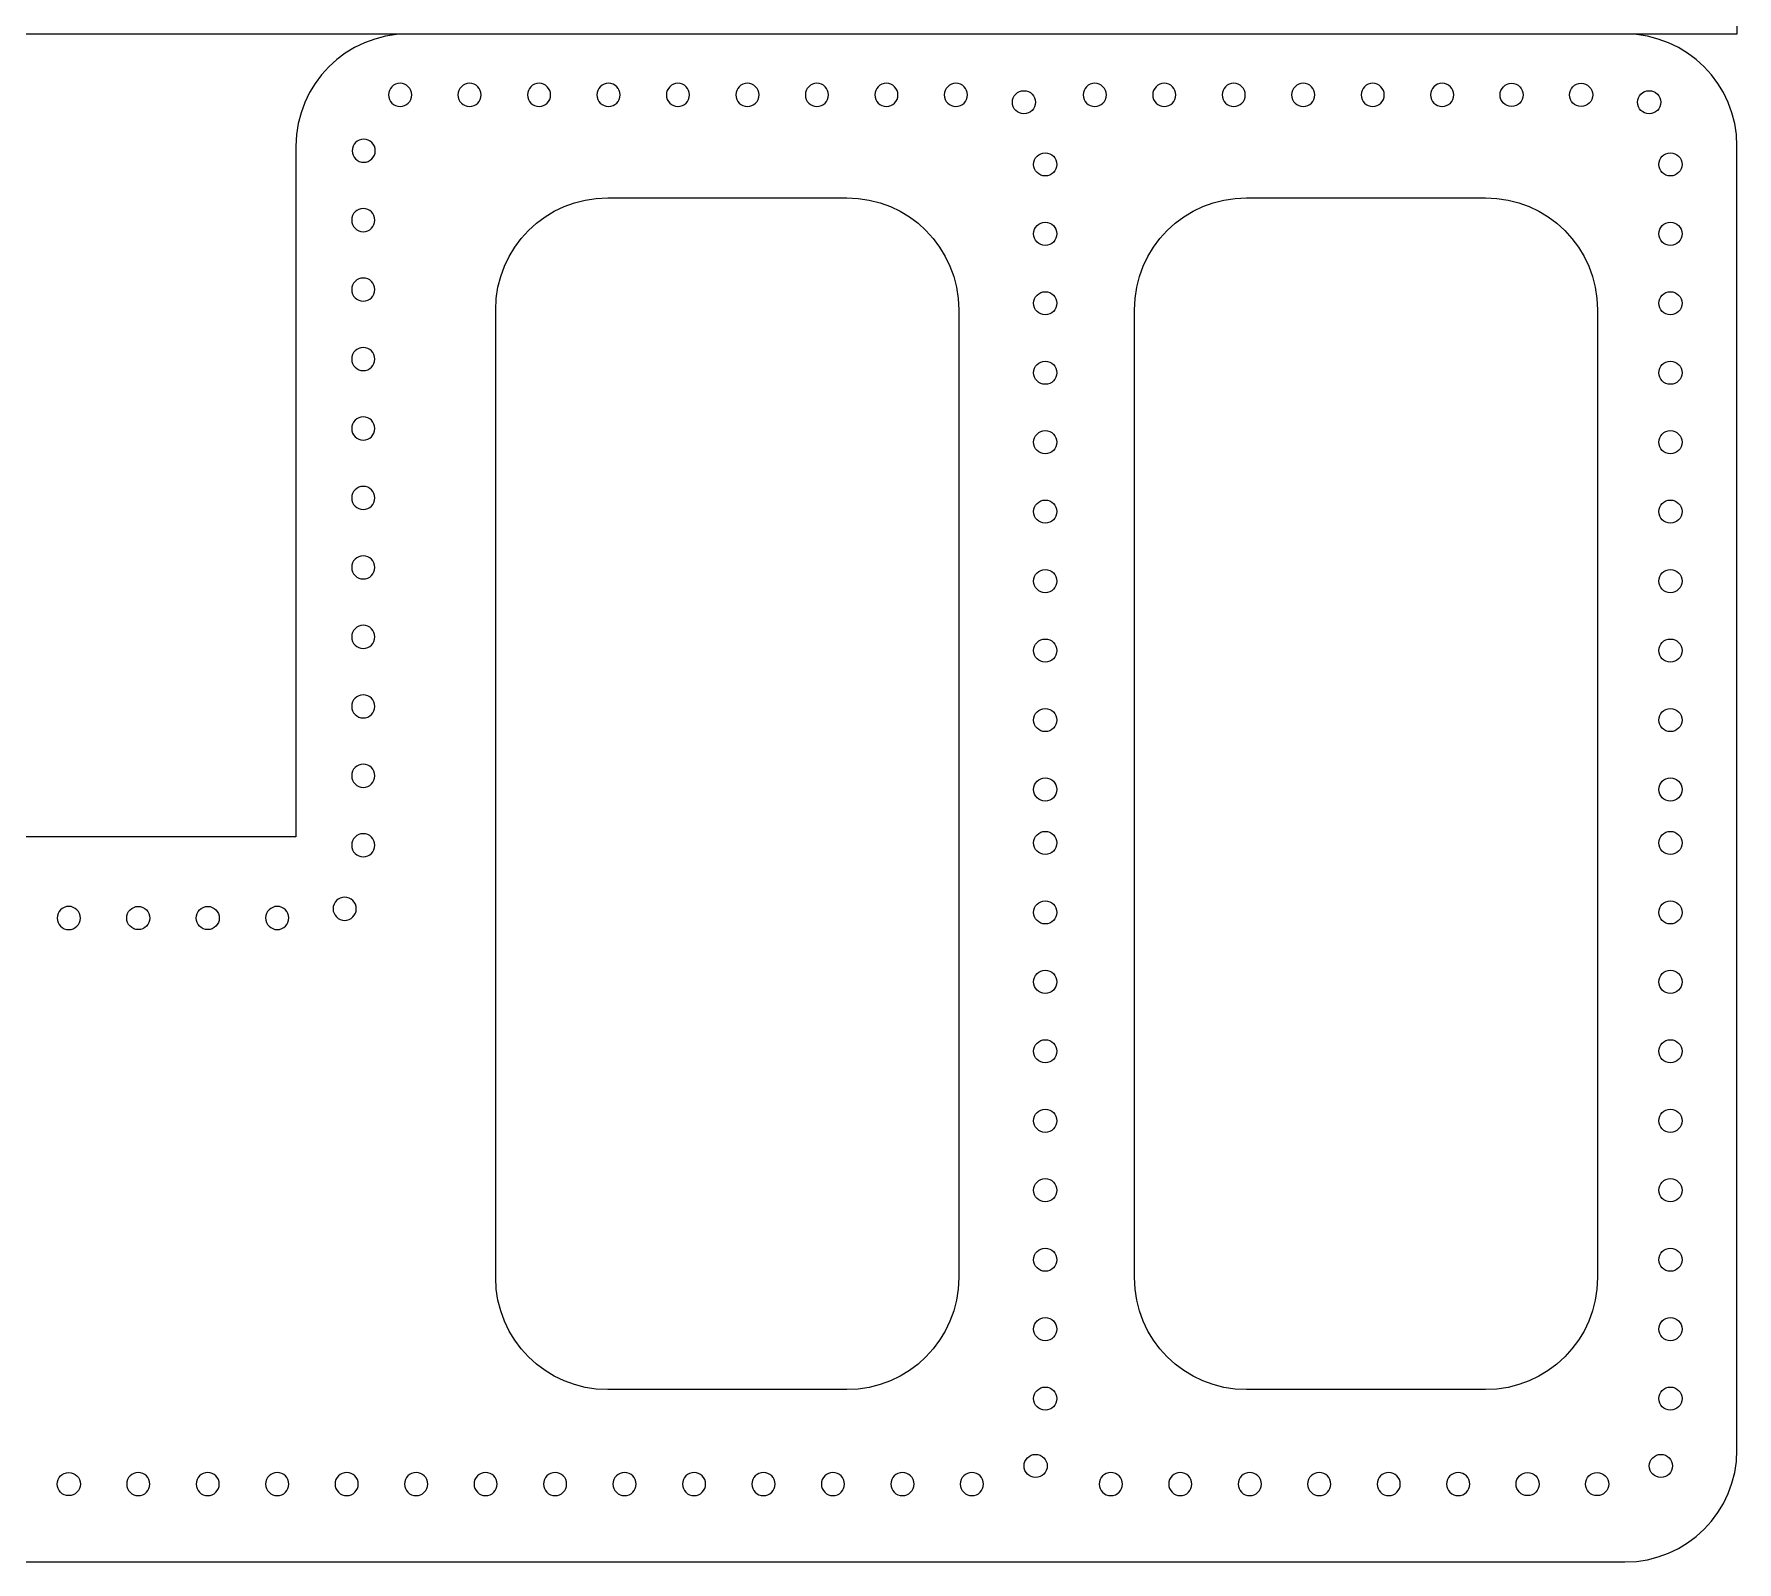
# Model space of a CAD drawing. Extents: x 112 to 502, y 72 to 270.
# Drawn here: x 428.5 to 502, y 138 to 204 of the extents above; entities that cross this region are included whole.
import ezdxf

# ---------------------------------------------------------------- set-up
doc = ezdxf.new("R2010")
doc.units = 0
doc.layers.add('braccio', color=7, linetype='CONTINUOUS')
doc.layers.add('polso', color=7, linetype='CONTINUOUS')

msp = doc.modelspace()

# ---------------------------------------------------------------- linework, layer by layer
at = {"layer": 'braccio', "color": 5}
for p, q in [((502.035713, 270.033124), (502.035713, 204.033126)), ((502.035713, 204.033126), (112.035703, 204.033126))]:
    msp.add_line(p, q, dxfattribs=at)
at = {"layer": 'polso', "color": 5}
for p, q in [((497.194911, 204.033128), (444.641005, 204.033128)), ((439.800224, 199.192357), (439.800224, 169.352857)), ((502.035692, 163.228317), (502.035692, 199.192357)), ((439.800224, 169.352857), (397.281047, 169.352857)), ((502.035692, 142.87359), (502.035692, 163.228317)), ((397.281047, 138.032819), (442.786664, 138.032819)), ((442.786664, 138.032819), (497.194911, 138.032819))]:
    msp.add_line(p, q, dxfattribs=at)
at = {"layer": 'polso', "color": 1}
for p, q in [((444.797286, 201.404799), (444.797286, 201.404799)), ((447.79759, 201.404447), (447.79759, 201.404447)), ((450.798106, 201.404447), (450.798106, 201.404447)), ((453.798623, 201.404799), (453.798623, 201.404799)), ((456.798997, 201.404799), (456.798997, 201.404799)), ((459.799302, 201.404447), (459.799302, 201.404447)), ((462.799818, 201.404447), (462.799818, 201.404447)), ((465.800334, 201.404447), (465.800334, 201.404447)), ((468.800674, 201.404447), (468.800674, 201.404447)), ((470.74007, 201.087652), (470.74007, 201.087652)), ((474.80153, 201.404799), (474.80153, 201.404799)), ((477.801905, 201.404799), (477.801905, 201.404799)), ((480.802209, 201.404447), (480.802209, 201.404447)), ((483.802725, 201.404447), (483.802725, 201.404447)), ((486.803241, 201.404447), (486.803241, 201.404447)), ((489.803581, 201.404447), (489.803581, 201.404447)), ((491.803937, 201.404799), (491.803937, 201.404799)), ((494.804312, 201.404799), (494.804312, 201.404799)), ((497.743833, 201.087652), (497.743833, 201.087652)), ((442.224301, 198.994798), (442.224301, 198.994798)), ((471.65955, 198.404283), (471.65955, 198.404283)), ((498.663313, 198.404283), (498.663313, 198.404283)), ((442.205357, 195.995129), (442.205357, 195.995129)), ((471.65955, 195.403767), (471.65955, 195.403767)), ((498.663313, 195.403767), (498.663313, 195.403767)), ((442.205357, 192.994824), (442.205357, 192.994824)), ((471.65955, 192.403427), (471.65955, 192.403427)), ((498.663313, 192.403427), (498.663313, 192.403427)), ((443.205835, 189.994484), (443.205835, 189.994484)), ((471.65955, 189.402947), (471.65955, 189.402947)), ((498.663313, 189.402947), (498.663313, 189.402947)), ((443.205835, 186.993968), (443.205835, 186.993968)), ((471.65955, 186.402607), (471.65955, 186.402607)), ((498.663313, 186.402607), (498.663313, 186.402607)), ((443.205835, 183.993664), (443.205835, 183.993664)), ((471.65955, 183.402091), (471.65955, 183.402091)), ((498.663313, 183.402091), (498.663313, 183.402091)), ((443.205835, 180.993148), (443.205835, 180.993148)), ((471.65955, 180.401751), (471.65955, 180.401751)), ((498.663313, 180.401751), (498.663313, 180.401751)), ((443.205835, 177.992808), (443.205835, 177.992808)), ((471.65955, 177.40127), (471.65955, 177.40127)), ((498.663313, 177.40127), (498.663313, 177.40127)), ((443.205835, 174.992292), (443.205835, 174.992292)), ((471.65955, 174.400934), (471.65955, 174.400934)), ((498.663313, 174.400934), (498.663313, 174.400934)), ((443.205835, 171.991811), (443.205835, 171.991811)), ((471.65955, 171.400418), (471.65955, 171.400418)), ((498.663313, 171.400418), (498.663313, 171.400418)), ((443.205835, 168.991475), (443.205835, 168.991475)), ((471.65955, 169.092193), (471.65955, 169.092193)), ((498.663313, 169.092193), (498.663313, 169.092193)), ((442.402771, 166.247111), (442.402771, 166.247111)), ((429.487365, 165.849001), (429.487365, 165.849001)), ((433.487865, 165.849001), (433.487865, 165.849001)), ((436.48824, 165.849001), (436.48824, 165.849001)), ((439.48858, 165.849354), (439.48858, 165.849354)), ((471.65955, 166.091536), (471.65955, 166.091536)), ((498.663313, 166.091536), (498.663313, 166.091536)), ((471.65955, 163.091196), (471.65955, 163.091196)), ((498.663313, 163.091196), (498.663313, 163.091196)), ((471.65955, 160.090856), (471.65955, 160.090856)), ((498.663313, 160.090856), (498.663313, 160.090856)), ((471.65955, 157.090517), (471.65955, 157.090517)), ((498.663313, 157.090517), (498.663313, 157.090517)), ((471.65955, 154.089859), (471.65955, 154.089859)), ((498.663313, 154.089859), (498.663313, 154.089859)), ((471.65955, 151.08952), (471.65955, 151.08952)), ((498.663313, 151.08952), (498.663313, 151.08952)), ((471.65955, 148.08918), (471.65955, 148.08918)), ((498.663313, 148.08918), (498.663313, 148.08918)), ((471.65955, 145.08884), (471.65955, 145.08884)), ((498.663313, 145.08884), (498.663313, 145.08884)), ((471.246835, 142.179447), (471.246835, 142.179447)), ((498.250598, 142.179447), (498.250598, 142.179447)), ((429.487365, 141.396386), (429.487365, 141.396386)), ((433.487865, 141.396386), (433.487865, 141.396386)), ((436.48824, 141.396386), (436.48824, 141.396386)), ((439.488545, 141.396033), (439.488545, 141.396033)), ((442.489061, 141.396386), (442.489061, 141.396386)), ((445.489436, 141.396386), (445.489436, 141.396386)), ((448.48974, 141.396033), (448.48974, 141.396033)), ((451.490256, 141.396033), (451.490256, 141.396033)), ((454.490772, 141.396386), (454.490772, 141.396386)), ((457.491147, 141.396386), (457.491147, 141.396386)), ((460.491452, 141.396033), (460.491452, 141.396033)), ((463.491968, 141.396033), (463.491968, 141.396033)), ((466.492484, 141.396033), (466.492484, 141.396033)), ((469.492824, 141.396033), (469.492824, 141.396033)), ((475.49368, 141.396386), (475.49368, 141.396386)), ((478.494055, 141.396386), (478.494055, 141.396386)), ((481.494359, 141.396033), (481.494359, 141.396033)), ((484.494875, 141.396033), (484.494875, 141.396033)), ((487.495391, 141.396033), (487.495391, 141.396033)), ((490.495731, 141.396033), (490.495731, 141.396033)), ((492.496087, 141.396033), (492.496087, 141.396033)), ((495.496391, 141.396033), (495.496391, 141.396033))]:
    msp.add_line(p, q, dxfattribs=at)
at = {"layer": 'polso', "color": 3}
for p, q in [((453.265999, 196.960935), (463.584608, 196.960935)), ((453.265999, 196.960935), (453.265999, 196.960935)), ((480.85502, 196.960935), (491.173629, 196.960935)), ((480.85502, 196.960935), (480.85502, 196.960935)), ((448.425288, 150.317741), (448.425288, 192.120242)), ((468.425283, 192.120242), (468.425283, 150.317741)), ((476.014309, 150.317741), (476.014309, 192.120242)), ((496.014304, 192.120242), (496.014304, 150.317741)), ((463.584608, 145.477047), (453.265999, 145.477047)), ((491.173629, 145.477047), (480.85502, 145.477047))]:
    msp.add_line(p, q, dxfattribs=at)
at = {"layer": 'polso', "color": 5}
for points in [[(444.641005, 204.033128), (441.959224, 204.033128), (439.800224, 201.874103), (439.800224, 199.192357)], [(502.035692, 199.192357), (502.035692, 201.874103), (499.876657, 204.033128), (497.194911, 204.033128)], [(497.194911, 138.032819), (499.876657, 138.032819), (502.035692, 140.191847), (502.035692, 142.87359)]]:
    msp.add_open_spline(points, degree=3, dxfattribs=at)
at = {"layer": 'polso', "color": 1}
for points in [[(444.2974, 201.904686), (444.021175, 201.904686), (443.797161, 201.681024), (443.797161, 201.404799)], [(444.797286, 201.404799), (444.797286, 201.681024), (444.573625, 201.904686), (444.2974, 201.904686)], [(447.297704, 201.904686), (447.021479, 201.904686), (446.797465, 201.680672), (446.797465, 201.404447)], [(447.79759, 201.404447), (447.79759, 201.680672), (447.573929, 201.904686), (447.297704, 201.904686)], [(450.29822, 201.904686), (450.021642, 201.904686), (449.797981, 201.680672), (449.797981, 201.404447)], [(450.798106, 201.404447), (450.798106, 201.680672), (450.574093, 201.904686), (450.29822, 201.904686)], [(453.298736, 201.904686), (453.022159, 201.904686), (452.798498, 201.681024), (452.798498, 201.404799)], [(453.798623, 201.404799), (453.798623, 201.681024), (453.574609, 201.904686), (453.298736, 201.904686)], [(456.299111, 201.904686), (456.022886, 201.904686), (455.798873, 201.681024), (455.798873, 201.404799)], [(456.798997, 201.404799), (456.798997, 201.681024), (456.575336, 201.904686), (456.299111, 201.904686)], [(459.299416, 201.904686), (459.023191, 201.904686), (458.799177, 201.680672), (458.799177, 201.404447)], [(459.799302, 201.404447), (459.799302, 201.680672), (459.575641, 201.904686), (459.299416, 201.904686)], [(462.299932, 201.904686), (462.023354, 201.904686), (461.799693, 201.680672), (461.799693, 201.404447)], [(462.799818, 201.404447), (462.799818, 201.680672), (462.575804, 201.904686), (462.299932, 201.904686)], [(465.300095, 201.904686), (465.02387, 201.904686), (464.800209, 201.680672), (464.800209, 201.404447)], [(465.800334, 201.404447), (465.800334, 201.680672), (465.57632, 201.904686), (465.300095, 201.904686)], [(468.300788, 201.904686), (468.024563, 201.904686), (467.800549, 201.680672), (467.800549, 201.404447)], [(468.800674, 201.404447), (468.800674, 201.680672), (468.57666, 201.904686), (468.300788, 201.904686)], [(470.74007, 201.087652), (470.74007, 201.363877), (470.963731, 201.587538), (471.239956, 201.587538)], [(471.239956, 201.587538), (471.516181, 201.587538), (471.740195, 201.363877), (471.740195, 201.087652)], [(474.301644, 201.904686), (474.025066, 201.904686), (473.801405, 201.681024), (473.801405, 201.404799)], [(474.80153, 201.404799), (474.80153, 201.681024), (474.577516, 201.904686), (474.301644, 201.904686)], [(477.302019, 201.904686), (477.025794, 201.904686), (476.80178, 201.681024), (476.80178, 201.404799)], [(477.801905, 201.404799), (477.801905, 201.681024), (477.578244, 201.904686), (477.302019, 201.904686)], [(480.302323, 201.904686), (480.026098, 201.904686), (479.802084, 201.680672), (479.802084, 201.404447)], [(480.802209, 201.404447), (480.802209, 201.680672), (480.578548, 201.904686), (480.302323, 201.904686)], [(483.302839, 201.904686), (483.026261, 201.904686), (482.8026, 201.680672), (482.8026, 201.404447)], [(483.802725, 201.404447), (483.802725, 201.680672), (483.578711, 201.904686), (483.302839, 201.904686)], [(486.303002, 201.904686), (486.026778, 201.904686), (485.803116, 201.680672), (485.803116, 201.404447)], [(486.803241, 201.404447), (486.803241, 201.680672), (486.579227, 201.904686), (486.303002, 201.904686)], [(489.303695, 201.904686), (489.02747, 201.904686), (488.803456, 201.680672), (488.803456, 201.404447)], [(489.803581, 201.404447), (489.803581, 201.680672), (489.579567, 201.904686), (489.303695, 201.904686)], [(491.803937, 201.404799), (491.803937, 201.681024), (492.027598, 201.904686), (492.303823, 201.904686)], [(492.303823, 201.904686), (492.580048, 201.904686), (492.804062, 201.681024), (492.804062, 201.404799)], [(494.804312, 201.404799), (494.804312, 201.681024), (495.028326, 201.904686), (495.304198, 201.904686)], [(495.304198, 201.904686), (495.580776, 201.904686), (495.804437, 201.681024), (495.804437, 201.404799)], [(497.743833, 201.087652), (497.743833, 201.363877), (497.967494, 201.587538), (498.243719, 201.587538)], [(498.243719, 201.587538), (498.519944, 201.587538), (498.743958, 201.363877), (498.743958, 201.087652)], [(443.797161, 201.404799), (443.797161, 201.128574), (444.021175, 200.904561), (444.2974, 200.904561)], [(444.2974, 200.904561), (444.573625, 200.904561), (444.797286, 201.128574), (444.797286, 201.404799)], [(446.797465, 201.404447), (446.797465, 201.128574), (447.021479, 200.904561), (447.297704, 200.904561)], [(447.297704, 200.904561), (447.573929, 200.904561), (447.79759, 201.128574), (447.79759, 201.404447)], [(449.797981, 201.404447), (449.797981, 201.128574), (450.021643, 200.904561), (450.29822, 200.904561)], [(450.29822, 200.904561), (450.574093, 200.904561), (450.798106, 201.128574), (450.798106, 201.404447)], [(452.798498, 201.404799), (452.798498, 201.128574), (453.022159, 200.904561), (453.298736, 200.904561)], [(453.298736, 200.904561), (453.574609, 200.904561), (453.798623, 201.128574), (453.798623, 201.404799)], [(455.798873, 201.404799), (455.798873, 201.128574), (456.022886, 200.904561), (456.299111, 200.904561)], [(456.299111, 200.904561), (456.575336, 200.904561), (456.798997, 201.128574), (456.798997, 201.404799)], [(458.799177, 201.404447), (458.799177, 201.128574), (459.023191, 200.904561), (459.299416, 200.904561)], [(459.299416, 200.904561), (459.575641, 200.904561), (459.799302, 201.128574), (459.799302, 201.404447)], [(461.799693, 201.404447), (461.799693, 201.128574), (462.023354, 200.904561), (462.299932, 200.904561)], [(462.299932, 200.904561), (462.575804, 200.904561), (462.799818, 201.128574), (462.799818, 201.404447)], [(464.800209, 201.404447), (464.800209, 201.128574), (465.02387, 200.904561), (465.300095, 200.904561)], [(465.300095, 200.904561), (465.57632, 200.904561), (465.800334, 201.128574), (465.800334, 201.404447)], [(467.800549, 201.404447), (467.800549, 201.128574), (468.024563, 200.904561), (468.300788, 200.904561)], [(468.300788, 200.904561), (468.57666, 200.904561), (468.800674, 201.128574), (468.800674, 201.404447)], [(471.239956, 200.587766), (470.963731, 200.587766), (470.74007, 200.811427), (470.74007, 201.087652)], [(471.740195, 201.087652), (471.740195, 200.811427), (471.516181, 200.587766), (471.239956, 200.587766)], [(473.801405, 201.404799), (473.801405, 201.128574), (474.025066, 200.904561), (474.301644, 200.904561)], [(474.301644, 200.904561), (474.577516, 200.904561), (474.80153, 201.128574), (474.80153, 201.404799)], [(476.80178, 201.404799), (476.80178, 201.128574), (477.025794, 200.904561), (477.302019, 200.904561)], [(477.302019, 200.904561), (477.578244, 200.904561), (477.801905, 201.128574), (477.801905, 201.404799)], [(479.802084, 201.404447), (479.802084, 201.128574), (480.026098, 200.904561), (480.302323, 200.904561)], [(480.302323, 200.904561), (480.578548, 200.904561), (480.802209, 201.128574), (480.802209, 201.404447)], [(482.8026, 201.404447), (482.8026, 201.128574), (483.026261, 200.904561), (483.302839, 200.904561)], [(483.302839, 200.904561), (483.578711, 200.904561), (483.802725, 201.128574), (483.802725, 201.404447)], [(485.803116, 201.404447), (485.803116, 201.128574), (486.026778, 200.904561), (486.303002, 200.904561)], [(486.303002, 200.904561), (486.579227, 200.904561), (486.803241, 201.128574), (486.803241, 201.404447)], [(488.803456, 201.404447), (488.803456, 201.128574), (489.02747, 200.904561), (489.303695, 200.904561)], [(489.303695, 200.904561), (489.579567, 200.904561), (489.803581, 201.128574), (489.803581, 201.404447)], [(492.303823, 200.904561), (492.027598, 200.904561), (491.803937, 201.128574), (491.803937, 201.404799)], [(492.804062, 201.404799), (492.804062, 201.128574), (492.580048, 200.904561), (492.303823, 200.904561)], [(495.304198, 200.904561), (495.028326, 200.904561), (494.804312, 201.128574), (494.804312, 201.404799)], [(495.804437, 201.404799), (495.804437, 201.128574), (495.580776, 200.904561), (495.304198, 200.904561)], [(498.243719, 200.587766), (497.967494, 200.587766), (497.743833, 200.811427), (497.743833, 201.087652)], [(498.743958, 201.087652), (498.743958, 200.811427), (498.519944, 200.587766), (498.243719, 200.587766)], [(442.72454, 199.495037), (442.44828, 199.495037), (442.224301, 199.271023), (442.224301, 198.994798)], [(443.224391, 198.994798), (443.224391, 199.271023), (443.000412, 199.495037), (442.72454, 199.495037)], [(442.224301, 198.994798), (442.224301, 198.718573), (442.44828, 198.494912), (442.72454, 198.494912)], [(442.72454, 198.494912), (443.000412, 198.494912), (443.224391, 198.718573), (443.224391, 198.994798)], [(471.65955, 198.404283), (471.65955, 198.680508), (471.883564, 198.904169), (472.159436, 198.904169)], [(472.159436, 198.904169), (472.435661, 198.904169), (472.659675, 198.680508), (472.659675, 198.404283)], [(498.663313, 198.404283), (498.663313, 198.680508), (498.887327, 198.904169), (499.163199, 198.904169)], [(499.163199, 198.904169), (499.439424, 198.904169), (499.663438, 198.680508), (499.663438, 198.404283)], [(472.159436, 197.904397), (471.883564, 197.904397), (471.65955, 198.128058), (471.65955, 198.404283)], [(472.659675, 198.404283), (472.659675, 198.128058), (472.435661, 197.904397), (472.159436, 197.904397)], [(499.163199, 197.904397), (498.887327, 197.904397), (498.663313, 198.128058), (498.663313, 198.404283)], [(499.663438, 198.404283), (499.663438, 198.128058), (499.439424, 197.904397), (499.163199, 197.904397)], [(442.705596, 196.495367), (442.429371, 196.495367), (442.205357, 196.271354), (442.205357, 195.995129)], [(443.205835, 195.995129), (443.205835, 196.271354), (442.981821, 196.495367), (442.705596, 196.495367)], [(442.205357, 195.995129), (442.205357, 195.719256), (442.429371, 195.495242), (442.705596, 195.495242)], [(442.705596, 195.495242), (442.981821, 195.495242), (443.205835, 195.719256), (443.205835, 195.995129)], [(471.65955, 195.403767), (471.65955, 195.679992), (471.883564, 195.904006), (472.159436, 195.904006)], [(472.159436, 195.904006), (472.435661, 195.904006), (472.659675, 195.679992), (472.659675, 195.403767)], [(498.663313, 195.403767), (498.663313, 195.679992), (498.887327, 195.904006), (499.163199, 195.904006)], [(499.163199, 195.904006), (499.439424, 195.904006), (499.663438, 195.679992), (499.663438, 195.403767)], [(472.159436, 194.903881), (471.883564, 194.903881), (471.65955, 195.127542), (471.65955, 195.403767)], [(472.659675, 195.403767), (472.659675, 195.127542), (472.435661, 194.903881), (472.159436, 194.903881)], [(499.163199, 194.903881), (498.887327, 194.903881), (498.663313, 195.127542), (498.663313, 195.403767)], [(499.663438, 195.403767), (499.663438, 195.127542), (499.439424, 194.903881), (499.163199, 194.903881)], [(442.705596, 193.495063), (442.429371, 193.495063), (442.205357, 193.271049), (442.205357, 192.994824)], [(443.205835, 192.994824), (443.205835, 193.271049), (442.981821, 193.495063), (442.705596, 193.495063)], [(442.205357, 192.994824), (442.205357, 192.718599), (442.429371, 192.494938), (442.705596, 192.494938)], [(442.705596, 192.494938), (442.981821, 192.494938), (443.205835, 192.718599), (443.205835, 192.994824)], [(471.65955, 192.403427), (471.65955, 192.679652), (471.883564, 192.903314), (472.159436, 192.903314)], [(472.159436, 192.903314), (472.435661, 192.903314), (472.659675, 192.679652), (472.659675, 192.403427)], [(498.663313, 192.403427), (498.663313, 192.679652), (498.887327, 192.903314), (499.163199, 192.903314)], [(499.163199, 192.903314), (499.439424, 192.903314), (499.663438, 192.679652), (499.663438, 192.403427)], [(472.159436, 191.903541), (471.883564, 191.903541), (471.65955, 192.127202), (471.65955, 192.403427)], [(472.659675, 192.403427), (472.659675, 192.127202), (472.435661, 191.903541), (472.159436, 191.903541)], [(499.163199, 191.903541), (498.887327, 191.903541), (498.663313, 192.127202), (498.663313, 192.403427)], [(499.663438, 192.403427), (499.663438, 192.127202), (499.439424, 191.903541), (499.163199, 191.903541)], [(442.705949, 190.494371), (442.429724, 190.494371), (442.20571, 190.270709), (442.20571, 189.994484)], [(443.205835, 189.994484), (443.205835, 190.270709), (442.982174, 190.494371), (442.705949, 190.494371)], [(442.20571, 189.994484), (442.20571, 189.718259), (442.429724, 189.494598), (442.705949, 189.494598)], [(442.705949, 189.494598), (442.982174, 189.494598), (443.205835, 189.718259), (443.205835, 189.994484)], [(471.65955, 189.402947), (471.65955, 189.679172), (471.883564, 189.902833), (472.159436, 189.902833)], [(472.159436, 189.902833), (472.435661, 189.902833), (472.659675, 189.679172), (472.659675, 189.402947)], [(498.663313, 189.402947), (498.663313, 189.679172), (498.887327, 189.902833), (499.163199, 189.902833)], [(499.163199, 189.902833), (499.439424, 189.902833), (499.663438, 189.679172), (499.663438, 189.402947)], [(472.159436, 188.903061), (471.883564, 188.903061), (471.65955, 189.126722), (471.65955, 189.402947)], [(472.659675, 189.402947), (472.659675, 189.126722), (472.435661, 188.903061), (472.159436, 188.903061)], [(499.163199, 188.903061), (498.887327, 188.903061), (498.663313, 189.126722), (498.663313, 189.402947)], [(499.663438, 189.402947), (499.663438, 189.126722), (499.439424, 188.903061), (499.163199, 188.903061)], [(442.705949, 187.493854), (442.429724, 187.493854), (442.20571, 187.270193), (442.20571, 186.993968)], [(442.20571, 186.993968), (442.20571, 186.717743), (442.429724, 186.494082), (442.705949, 186.494082)], [(443.205835, 186.993968), (443.205835, 187.270193), (442.982174, 187.493854), (442.705949, 187.493854)], [(442.705949, 186.494082), (442.982174, 186.494082), (443.205835, 186.717743), (443.205835, 186.993968)], [(471.65955, 186.402607), (471.65955, 186.678832), (471.883564, 186.902493), (472.159436, 186.902493)], [(472.159436, 186.902493), (472.435661, 186.902493), (472.659675, 186.678832), (472.659675, 186.402607)], [(498.663313, 186.402607), (498.663313, 186.678832), (498.887327, 186.902493), (499.163199, 186.902493)], [(499.163199, 186.902493), (499.439424, 186.902493), (499.663438, 186.678832), (499.663438, 186.402607)], [(472.159436, 185.902721), (471.883564, 185.902721), (471.65955, 186.126382), (471.65955, 186.402607)], [(472.659675, 186.402607), (472.659675, 186.126382), (472.435661, 185.902721), (472.159436, 185.902721)], [(499.163199, 185.902721), (498.887327, 185.902721), (498.663313, 186.126382), (498.663313, 186.402607)], [(499.663438, 186.402607), (499.663438, 186.126382), (499.439424, 185.902721), (499.163199, 185.902721)], [(442.705949, 184.49355), (442.429724, 184.49355), (442.20571, 184.269889), (442.20571, 183.993664)], [(442.20571, 183.993664), (442.20571, 183.717439), (442.429724, 183.493778), (442.705949, 183.493778)], [(443.205835, 183.993664), (443.205835, 184.269889), (442.982174, 184.49355), (442.705949, 184.49355)], [(442.705949, 183.493778), (442.982174, 183.493778), (443.205835, 183.717439), (443.205835, 183.993664)], [(471.65955, 183.402091), (471.65955, 183.678316), (471.883564, 183.901977), (472.159436, 183.901977)], [(472.159436, 183.901977), (472.435661, 183.901977), (472.659675, 183.678316), (472.659675, 183.402091)], [(498.663313, 183.402091), (498.663313, 183.678316), (498.887327, 183.901977), (499.163199, 183.901977)], [(499.163199, 183.901977), (499.439424, 183.901977), (499.663438, 183.678316), (499.663438, 183.402091)], [(472.159436, 182.902205), (471.883564, 182.902205), (471.65955, 183.125866), (471.65955, 183.402091)], [(472.659675, 183.402091), (472.659675, 183.125866), (472.435661, 182.902205), (472.159436, 182.902205)], [(499.163199, 182.902205), (498.887327, 182.902205), (498.663313, 183.125866), (498.663313, 183.402091)], [(499.663438, 183.402091), (499.663438, 183.125866), (499.439424, 182.902205), (499.163199, 182.902205)], [(442.705949, 181.493034), (442.429724, 181.493034), (442.20571, 181.269373), (442.20571, 180.993148)], [(442.20571, 180.993148), (442.20571, 180.716923), (442.429724, 180.493262), (442.705949, 180.493262)], [(443.205835, 180.993148), (443.205835, 181.269373), (442.982174, 181.493034), (442.705949, 181.493034)], [(442.705949, 180.493262), (442.982174, 180.493262), (443.205835, 180.716923), (443.205835, 180.993148)], [(471.65955, 180.401751), (471.65955, 180.677976), (471.883564, 180.901637), (472.159436, 180.901637)], [(472.159436, 179.901865), (471.883564, 179.901865), (471.65955, 180.125526), (471.65955, 180.401751)], [(472.159436, 180.901637), (472.435661, 180.901637), (472.659675, 180.677976), (472.659675, 180.401751)], [(472.659675, 180.401751), (472.659675, 180.125526), (472.435661, 179.901865), (472.159436, 179.901865)], [(498.663313, 180.401751), (498.663313, 180.677976), (498.887327, 180.901637), (499.163199, 180.901637)], [(499.163199, 179.901865), (498.887327, 179.901865), (498.663313, 180.125526), (498.663313, 180.401751)], [(499.163199, 180.901637), (499.439424, 180.901637), (499.663438, 180.677976), (499.663438, 180.401751)], [(499.663438, 180.401751), (499.663438, 180.125526), (499.439424, 179.901865), (499.163199, 179.901865)], [(442.705949, 178.492694), (442.429724, 178.492694), (442.20571, 178.269033), (442.20571, 177.992808)], [(442.20571, 177.992808), (442.20571, 177.716583), (442.429724, 177.492569), (442.705949, 177.492569)], [(443.205835, 177.992808), (443.205835, 178.269033), (442.982174, 178.492694), (442.705949, 178.492694)], [(442.705949, 177.492569), (442.982174, 177.492569), (443.205835, 177.716583), (443.205835, 177.992808)], [(471.65955, 177.40127), (471.65955, 177.677495), (471.883564, 177.901156), (472.159436, 177.901156)], [(472.159436, 176.901384), (471.883564, 176.901384), (471.65955, 177.125045), (471.65955, 177.40127)], [(472.159436, 177.901156), (472.435661, 177.901156), (472.659675, 177.677495), (472.659675, 177.40127)], [(472.659675, 177.40127), (472.659675, 177.125045), (472.435661, 176.901384), (472.159436, 176.901384)], [(498.663313, 177.40127), (498.663313, 177.677495), (498.887327, 177.901156), (499.163199, 177.901156)], [(499.163199, 176.901384), (498.887327, 176.901384), (498.663313, 177.125045), (498.663313, 177.40127)], [(499.163199, 177.901156), (499.439424, 177.901156), (499.663438, 177.677495), (499.663438, 177.40127)], [(499.663438, 177.40127), (499.663438, 177.125045), (499.439424, 176.901384), (499.163199, 176.901384)], [(442.705949, 175.492178), (442.429724, 175.492178), (442.20571, 175.268517), (442.20571, 174.992292)], [(443.205835, 174.992292), (443.205835, 175.268517), (442.982174, 175.492178), (442.705949, 175.492178)], [(442.20571, 174.992292), (442.20571, 174.716067), (442.429724, 174.492406), (442.705949, 174.492406)], [(442.705949, 174.492406), (442.982174, 174.492406), (443.205835, 174.716067), (443.205835, 174.992292)], [(471.65955, 174.400934), (471.65955, 174.677159), (471.883564, 174.90082), (472.159436, 174.90082)], [(472.159436, 173.900695), (471.883564, 173.900695), (471.65955, 174.124709), (471.65955, 174.400934)], [(472.159436, 174.90082), (472.435661, 174.90082), (472.659675, 174.677159), (472.659675, 174.400934)], [(472.659675, 174.400934), (472.659675, 174.124709), (472.435661, 173.900695), (472.159436, 173.900695)], [(498.663313, 174.400934), (498.663313, 174.677159), (498.887327, 174.90082), (499.163199, 174.90082)], [(499.163199, 173.900695), (498.887327, 173.900695), (498.663313, 174.124709), (498.663313, 174.400934)], [(499.163199, 174.90082), (499.439424, 174.90082), (499.663438, 174.677159), (499.663438, 174.400934)], [(499.663438, 174.400934), (499.663438, 174.124709), (499.439424, 173.900695), (499.163199, 173.900695)], [(442.705949, 172.49205), (442.429724, 172.49205), (442.20571, 172.268036), (442.20571, 171.991811)], [(443.205835, 171.991811), (443.205835, 172.268036), (442.982174, 172.49205), (442.705949, 172.49205)], [(442.20571, 171.991811), (442.20571, 171.715586), (442.429724, 171.491925), (442.705949, 171.491925)], [(442.705949, 171.491925), (442.982174, 171.491925), (443.205835, 171.715586), (443.205835, 171.991811)], [(471.65955, 171.400418), (471.65955, 171.676643), (471.883564, 171.900304), (472.159436, 171.900304)], [(472.159436, 170.900179), (471.883564, 170.900179), (471.65955, 171.124193), (471.65955, 171.400418)], [(472.159436, 171.900304), (472.435661, 171.900304), (472.659675, 171.676643), (472.659675, 171.400418)], [(472.659675, 171.400418), (472.659675, 171.124193), (472.435661, 170.900179), (472.159436, 170.900179)], [(498.663313, 171.400418), (498.663313, 171.676643), (498.887327, 171.900304), (499.163199, 171.900304)], [(499.163199, 170.900179), (498.887327, 170.900179), (498.663313, 171.124193), (498.663313, 171.400418)], [(499.163199, 171.900304), (499.439424, 171.900304), (499.663438, 171.676643), (499.663438, 171.400418)], [(499.663438, 171.400418), (499.663438, 171.124193), (499.439424, 170.900179), (499.163199, 170.900179)], [(442.705949, 169.491361), (442.429724, 169.491361), (442.20571, 169.2677), (442.20571, 168.991475)], [(443.205835, 168.991475), (443.205835, 169.2677), (442.982174, 169.491361), (442.705949, 169.491361)], [(471.65955, 169.092193), (471.65955, 169.368065), (471.883564, 169.592079), (472.159436, 169.592079)], [(472.159436, 169.592079), (472.435661, 169.592079), (472.659675, 169.368065), (472.659675, 169.092193)], [(498.663313, 169.092193), (498.663313, 169.368065), (498.887327, 169.592079), (499.163199, 169.592079)], [(499.163199, 169.592079), (499.439424, 169.592079), (499.663438, 169.368065), (499.663438, 169.092193)], [(442.20571, 168.991475), (442.20571, 168.71525), (442.429724, 168.491589), (442.705949, 168.491589)], [(442.705949, 168.491589), (442.982174, 168.491589), (443.205835, 168.71525), (443.205835, 168.991475)], [(472.159436, 168.591954), (471.883564, 168.591954), (471.65955, 168.815968), (471.65955, 169.092193)], [(472.659675, 169.092193), (472.659675, 168.815968), (472.435661, 168.591954), (472.159436, 168.591954)], [(499.163199, 168.591954), (498.887327, 168.591954), (498.663313, 168.815968), (498.663313, 169.092193)], [(499.663438, 169.092193), (499.663438, 168.815968), (499.439424, 168.591954), (499.163199, 168.591954)], [(429.987251, 166.34924), (429.711026, 166.34924), (429.487365, 166.125226), (429.487365, 165.849001)], [(430.48749, 165.849001), (430.48749, 166.125226), (430.263476, 166.34924), (429.987251, 166.34924)], [(432.48774, 165.849001), (432.48774, 166.125226), (432.711401, 166.34924), (432.987979, 166.34924)], [(432.987979, 166.34924), (433.263851, 166.34924), (433.487865, 166.125226), (433.487865, 165.849001)], [(435.488115, 165.849001), (435.488115, 166.125226), (435.712129, 166.34924), (435.988354, 166.34924)], [(435.988354, 166.34924), (436.264579, 166.34924), (436.48824, 166.125226), (436.48824, 165.849001)], [(438.988694, 166.34924), (438.712469, 166.34924), (438.488455, 166.125579), (438.488455, 165.849354)], [(439.48858, 165.849354), (439.48858, 166.125579), (439.264566, 166.34924), (438.988694, 166.34924)], [(441.902533, 166.74735), (441.62666, 166.74735), (441.402646, 166.523336), (441.402646, 166.247111)], [(441.402646, 166.247111), (441.402646, 165.970886), (441.62666, 165.747225), (441.902533, 165.747225)], [(442.402771, 166.247111), (442.402771, 166.523336), (442.178757, 166.74735), (441.902533, 166.74735)], [(441.902533, 165.747225), (442.178757, 165.747225), (442.402771, 165.970886), (442.402771, 166.247111)], [(471.65955, 166.091536), (471.65955, 166.367761), (471.883564, 166.591775), (472.159436, 166.591775)], [(472.159436, 166.591775), (472.435661, 166.591775), (472.659675, 166.367761), (472.659675, 166.091536)], [(498.663313, 166.091536), (498.663313, 166.367761), (498.887327, 166.591775), (499.163199, 166.591775)], [(499.163199, 166.591775), (499.439424, 166.591775), (499.663438, 166.367761), (499.663438, 166.091536)], [(429.487365, 165.849001), (429.487365, 165.572776), (429.711026, 165.349115), (429.987251, 165.349115)], [(429.987251, 165.349115), (430.263476, 165.349115), (430.48749, 165.572776), (430.48749, 165.849001)], [(432.987979, 165.349115), (432.711401, 165.349115), (432.48774, 165.572776), (432.48774, 165.849001)], [(433.487865, 165.849001), (433.487865, 165.572776), (433.263851, 165.349115), (432.987979, 165.349115)], [(435.988354, 165.349115), (435.712129, 165.349115), (435.488115, 165.572776), (435.488115, 165.849001)], [(436.48824, 165.849001), (436.48824, 165.572776), (436.264579, 165.349115), (435.988354, 165.349115)], [(438.488455, 165.849354), (438.488455, 165.573129), (438.712469, 165.349468), (438.988694, 165.349468)], [(438.988694, 165.349468), (439.264566, 165.349468), (439.48858, 165.573129), (439.48858, 165.849354)], [(472.159436, 165.59165), (471.883564, 165.59165), (471.65955, 165.815663), (471.65955, 166.091536)], [(472.659675, 166.091536), (472.659675, 165.815663), (472.435661, 165.59165), (472.159436, 165.59165)], [(499.163199, 165.59165), (498.887327, 165.59165), (498.663313, 165.815663), (498.663313, 166.091536)], [(499.663438, 166.091536), (499.663438, 165.815663), (499.439424, 165.59165), (499.163199, 165.59165)], [(471.65955, 163.091196), (471.65955, 163.367421), (471.883564, 163.591435), (472.159436, 163.591435)], [(472.159436, 163.591435), (472.435661, 163.591435), (472.659675, 163.367421), (472.659675, 163.091196)], [(498.663313, 163.091196), (498.663313, 163.367421), (498.887327, 163.591435), (499.163199, 163.591435)], [(499.163199, 163.591435), (499.439424, 163.591435), (499.663438, 163.367421), (499.663438, 163.091196)], [(472.159436, 162.59131), (471.883564, 162.59131), (471.65955, 162.815324), (471.65955, 163.091196)], [(472.659675, 163.091196), (472.659675, 162.815324), (472.435661, 162.59131), (472.159436, 162.59131)], [(499.163199, 162.59131), (498.887327, 162.59131), (498.663313, 162.815324), (498.663313, 163.091196)], [(499.663438, 163.091196), (499.663438, 162.815324), (499.439424, 162.59131), (499.163199, 162.59131)], [(471.65955, 160.090856), (471.65955, 160.367081), (471.883564, 160.590742), (472.159436, 160.590742)], [(472.159436, 160.590742), (472.435661, 160.590742), (472.659675, 160.367081), (472.659675, 160.090856)], [(498.663313, 160.090856), (498.663313, 160.367081), (498.887327, 160.590742), (499.163199, 160.590742)], [(499.163199, 160.590742), (499.439424, 160.590742), (499.663438, 160.367081), (499.663438, 160.090856)], [(472.159436, 159.590617), (471.883564, 159.590617), (471.65955, 159.814631), (471.65955, 160.090856)], [(472.659675, 160.090856), (472.659675, 159.814631), (472.435661, 159.590617), (472.159436, 159.590617)], [(499.163199, 159.590617), (498.887327, 159.590617), (498.663313, 159.814631), (498.663313, 160.090856)], [(499.663438, 160.090856), (499.663438, 159.814631), (499.439424, 159.590617), (499.163199, 159.590617)], [(471.65955, 157.090517), (471.65955, 157.366389), (471.883564, 157.590403), (472.159436, 157.590403)], [(472.159436, 157.590403), (472.435661, 157.590403), (472.659675, 157.366389), (472.659675, 157.090517)], [(498.663313, 157.090517), (498.663313, 157.366389), (498.887327, 157.590403), (499.163199, 157.590403)], [(499.163199, 157.590403), (499.439424, 157.590403), (499.663438, 157.366389), (499.663438, 157.090517)], [(472.159436, 156.590278), (471.883564, 156.590278), (471.65955, 156.814292), (471.65955, 157.090517)], [(472.659675, 157.090517), (472.659675, 156.814292), (472.435661, 156.590278), (472.159436, 156.590278)], [(499.163199, 156.590278), (498.887327, 156.590278), (498.663313, 156.814292), (498.663313, 157.090517)], [(499.663438, 157.090517), (499.663438, 156.814292), (499.439424, 156.590278), (499.163199, 156.590278)], [(471.65955, 154.089859), (471.65955, 154.366084), (471.883564, 154.590098), (472.159436, 154.590098)], [(472.159436, 154.590098), (472.435661, 154.590098), (472.659675, 154.366084), (472.659675, 154.089859)], [(498.663313, 154.089859), (498.663313, 154.366084), (498.887327, 154.590098), (499.163199, 154.590098)], [(499.163199, 154.590098), (499.439424, 154.590098), (499.663438, 154.366084), (499.663438, 154.089859)], [(472.159436, 153.589973), (471.883564, 153.589973), (471.65955, 153.813987), (471.65955, 154.089859)], [(472.659675, 154.089859), (472.659675, 153.813987), (472.435661, 153.589973), (472.159436, 153.589973)], [(499.163199, 153.589973), (498.887327, 153.589973), (498.663313, 153.813987), (498.663313, 154.089859)], [(499.663438, 154.089859), (499.663438, 153.813987), (499.439424, 153.589973), (499.163199, 153.589973)], [(471.65955, 151.08952), (471.65955, 151.365745), (471.883564, 151.589758), (472.159436, 151.589758)], [(472.159436, 151.589758), (472.435661, 151.589758), (472.659675, 151.365745), (472.659675, 151.08952)], [(498.663313, 151.08952), (498.663313, 151.365745), (498.887327, 151.589758), (499.163199, 151.589758)], [(499.163199, 151.589758), (499.439424, 151.589758), (499.663438, 151.365745), (499.663438, 151.08952)], [(472.159436, 150.589633), (471.883564, 150.589633), (471.65955, 150.813295), (471.65955, 151.08952)], [(472.659675, 151.08952), (472.659675, 150.813295), (472.435661, 150.589633), (472.159436, 150.589633)], [(499.163199, 150.589633), (498.887327, 150.589633), (498.663313, 150.813295), (498.663313, 151.08952)], [(499.663438, 151.08952), (499.663438, 150.813295), (499.439424, 150.589633), (499.163199, 150.589633)], [(471.65955, 148.08918), (471.65955, 148.365052), (471.883564, 148.589066), (472.159436, 148.589066)], [(472.159436, 148.589066), (472.435661, 148.589066), (472.659675, 148.365052), (472.659675, 148.08918)], [(498.663313, 148.08918), (498.663313, 148.365052), (498.887327, 148.589066), (499.163199, 148.589066)], [(499.163199, 148.589066), (499.439424, 148.589066), (499.663438, 148.365052), (499.663438, 148.08918)], [(472.159436, 147.588941), (471.883564, 147.588941), (471.65955, 147.812955), (471.65955, 148.08918)], [(472.659675, 148.08918), (472.659675, 147.812955), (472.435661, 147.588941), (472.159436, 147.588941)], [(499.163199, 147.588941), (498.887327, 147.588941), (498.663313, 147.812955), (498.663313, 148.08918)], [(499.663438, 148.08918), (499.663438, 147.812955), (499.439424, 147.588941), (499.163199, 147.588941)], [(471.65955, 145.08884), (471.65955, 145.364712), (471.883564, 145.588726), (472.159436, 145.588726)], [(472.159436, 144.588601), (471.883564, 144.588601), (471.65955, 144.812615), (471.65955, 145.08884)], [(472.159436, 145.588726), (472.435661, 145.588726), (472.659675, 145.364712), (472.659675, 145.08884)], [(472.659675, 145.08884), (472.659675, 144.812615), (472.435661, 144.588601), (472.159436, 144.588601)], [(498.663313, 145.08884), (498.663313, 145.364712), (498.887327, 145.588726), (499.163199, 145.588726)], [(499.163199, 144.588601), (498.887327, 144.588601), (498.663313, 144.812615), (498.663313, 145.08884)], [(499.163199, 145.588726), (499.439424, 145.588726), (499.663438, 145.364712), (499.663438, 145.08884)], [(499.663438, 145.08884), (499.663438, 144.812615), (499.439424, 144.588601), (499.163199, 144.588601)], [(471.246835, 142.179447), (471.246835, 142.455672), (471.470849, 142.679685), (471.746721, 142.679685)], [(471.746721, 141.67956), (471.470849, 141.67956), (471.246835, 141.903574), (471.246835, 142.179447)], [(471.746721, 142.679685), (472.022946, 142.679685), (472.24696, 142.455672), (472.24696, 142.179447)], [(472.24696, 142.179447), (472.24696, 141.903574), (472.022946, 141.67956), (471.746721, 141.67956)], [(498.250598, 142.179447), (498.250598, 142.455672), (498.474612, 142.679685), (498.750484, 142.679685)], [(498.750484, 141.67956), (498.474612, 141.67956), (498.250598, 141.903574), (498.250598, 142.179447)], [(498.750484, 142.679685), (499.026709, 142.679685), (499.250723, 142.455672), (499.250723, 142.179447)], [(499.250723, 142.179447), (499.250723, 141.903574), (499.026709, 141.67956), (498.750484, 141.67956)], [(429.487365, 141.396386), (429.487365, 141.672611), (429.711026, 141.896272), (429.987251, 141.896272)], [(429.987251, 140.896147), (429.711026, 140.896147), (429.487365, 141.120161), (429.487365, 141.396386)], [(429.987251, 141.896272), (430.263476, 141.896272), (430.48749, 141.672611), (430.48749, 141.396386)], [(430.48749, 141.396386), (430.48749, 141.120161), (430.263476, 140.896147), (429.987251, 140.896147)], [(432.987979, 141.896272), (432.711401, 141.896272), (432.48774, 141.672611), (432.48774, 141.396386)], [(432.48774, 141.396386), (432.48774, 141.120161), (432.711401, 140.896147), (432.987979, 140.896147)], [(433.487865, 141.396386), (433.487865, 141.672611), (433.263851, 141.896272), (432.987979, 141.896272)], [(432.987979, 140.896147), (433.263851, 140.896147), (433.487865, 141.120161), (433.487865, 141.396386)], [(435.988354, 141.896272), (435.712129, 141.896272), (435.488115, 141.672611), (435.488115, 141.396386)], [(435.488115, 141.396386), (435.488115, 141.120161), (435.712129, 140.896147), (435.988354, 140.896147)], [(436.48824, 141.396386), (436.48824, 141.672611), (436.264579, 141.896272), (435.988354, 141.896272)], [(435.988354, 140.896147), (436.264579, 140.896147), (436.48824, 141.120161), (436.48824, 141.396386)], [(438.988659, 141.896272), (438.712434, 141.896272), (438.48842, 141.672258), (438.48842, 141.396033)], [(438.48842, 141.396033), (438.48842, 141.120161), (438.712434, 140.896147), (438.988659, 140.896147)], [(439.488545, 141.396033), (439.488545, 141.672258), (439.264884, 141.896272), (438.988659, 141.896272)], [(438.988659, 140.896147), (439.264884, 140.896147), (439.488545, 141.120161), (439.488545, 141.396033)], [(441.989175, 141.896272), (441.712597, 141.896272), (441.488936, 141.672611), (441.488936, 141.396386)], [(441.488936, 141.396386), (441.488936, 141.120161), (441.712597, 140.896147), (441.989175, 140.896147)], [(442.489061, 141.396386), (442.489061, 141.672611), (442.265047, 141.896272), (441.989175, 141.896272)], [(441.989175, 140.896147), (442.265047, 140.896147), (442.489061, 141.120161), (442.489061, 141.396386)], [(444.98955, 141.896272), (444.713325, 141.896272), (444.489311, 141.672611), (444.489311, 141.396386)], [(444.489311, 141.396386), (444.489311, 141.120161), (444.713325, 140.896147), (444.98955, 140.896147)], [(445.489436, 141.396386), (445.489436, 141.672611), (445.265775, 141.896272), (444.98955, 141.896272)], [(444.98955, 140.896147), (445.265775, 140.896147), (445.489436, 141.120161), (445.489436, 141.396386)], [(447.989854, 141.896272), (447.713629, 141.896272), (447.489615, 141.672258), (447.489615, 141.396033)], [(447.489615, 141.396033), (447.489615, 141.120161), (447.713629, 140.896147), (447.989854, 140.896147)], [(448.48974, 141.396033), (448.48974, 141.672258), (448.266079, 141.896272), (447.989854, 141.896272)], [(447.989854, 140.896147), (448.266079, 140.896147), (448.48974, 141.120161), (448.48974, 141.396033)], [(450.99037, 141.896272), (450.713792, 141.896272), (450.490131, 141.672258), (450.490131, 141.396033)], [(450.490131, 141.396033), (450.490131, 141.120161), (450.713793, 140.896147), (450.99037, 140.896147)], [(451.490256, 141.396033), (451.490256, 141.672258), (451.266242, 141.896272), (450.99037, 141.896272)], [(450.99037, 140.896147), (451.266242, 140.896147), (451.490256, 141.120161), (451.490256, 141.396033)], [(453.990886, 141.896272), (453.714309, 141.896272), (453.490648, 141.672611), (453.490648, 141.396386)], [(453.490648, 141.396386), (453.490648, 141.120161), (453.714309, 140.896147), (453.990886, 140.896147)], [(454.490772, 141.396386), (454.490772, 141.672611), (454.266759, 141.896272), (453.990886, 141.896272)], [(453.990886, 140.896147), (454.266759, 140.896147), (454.490772, 141.120161), (454.490772, 141.396386)], [(456.991261, 141.896272), (456.715036, 141.896272), (456.491023, 141.672611), (456.491023, 141.396386)], [(456.491023, 141.396386), (456.491023, 141.120161), (456.715036, 140.896147), (456.991261, 140.896147)], [(457.491147, 141.396386), (457.491147, 141.672611), (457.267486, 141.896272), (456.991261, 141.896272)], [(456.991261, 140.896147), (457.267486, 140.896147), (457.491147, 141.120161), (457.491147, 141.396386)], [(459.991566, 141.896272), (459.715341, 141.896272), (459.491327, 141.672258), (459.491327, 141.396033)], [(459.491327, 141.396033), (459.491327, 141.120161), (459.715341, 140.896147), (459.991566, 140.896147)], [(460.491452, 141.396033), (460.491452, 141.672258), (460.267791, 141.896272), (459.991566, 141.896272)], [(459.991566, 140.896147), (460.267791, 140.896147), (460.491452, 141.120161), (460.491452, 141.396033)], [(462.992082, 141.896272), (462.715504, 141.896272), (462.491843, 141.672258), (462.491843, 141.396033)], [(462.491843, 141.396033), (462.491843, 141.120161), (462.715504, 140.896147), (462.992082, 140.896147)], [(463.491968, 141.396033), (463.491968, 141.672258), (463.267954, 141.896272), (462.992082, 141.896272)], [(462.992082, 140.896147), (463.267954, 140.896147), (463.491968, 141.120161), (463.491968, 141.396033)], [(465.992245, 141.896272), (465.71602, 141.896272), (465.492359, 141.672258), (465.492359, 141.396033)], [(465.492359, 141.396033), (465.492359, 141.120161), (465.71602, 140.896147), (465.992245, 140.896147)], [(466.492484, 141.396033), (466.492484, 141.672258), (466.26847, 141.896272), (465.992245, 141.896272)], [(465.992245, 140.896147), (466.26847, 140.896147), (466.492484, 141.120161), (466.492484, 141.396033)], [(468.992938, 141.896272), (468.716713, 141.896272), (468.492699, 141.672258), (468.492699, 141.396033)], [(468.492699, 141.396033), (468.492699, 141.120161), (468.716713, 140.896147), (468.992938, 140.896147)], [(469.492824, 141.396033), (469.492824, 141.672258), (469.26881, 141.896272), (468.992938, 141.896272)], [(468.992938, 140.896147), (469.26881, 140.896147), (469.492824, 141.120161), (469.492824, 141.396033)], [(474.993794, 141.896272), (474.717216, 141.896272), (474.493555, 141.672611), (474.493555, 141.396386)], [(474.493555, 141.396386), (474.493555, 141.120161), (474.717216, 140.896147), (474.993794, 140.896147)], [(475.49368, 141.396386), (475.49368, 141.672611), (475.269666, 141.896272), (474.993794, 141.896272)], [(474.993794, 140.896147), (475.269666, 140.896147), (475.49368, 141.120161), (475.49368, 141.396386)], [(477.994169, 141.896272), (477.717944, 141.896272), (477.49393, 141.672611), (477.49393, 141.396386)], [(477.49393, 141.396386), (477.49393, 141.120161), (477.717944, 140.896147), (477.994169, 140.896147)], [(478.494055, 141.396386), (478.494055, 141.672611), (478.270394, 141.896272), (477.994169, 141.896272)], [(477.994169, 140.896147), (478.270394, 140.896147), (478.494055, 141.120161), (478.494055, 141.396386)], [(480.994473, 141.896272), (480.718248, 141.896272), (480.494234, 141.672258), (480.494234, 141.396033)], [(480.494234, 141.396033), (480.494234, 141.120161), (480.718248, 140.896147), (480.994473, 140.896147)], [(481.494359, 141.396033), (481.494359, 141.672258), (481.270698, 141.896272), (480.994473, 141.896272)], [(480.994473, 140.896147), (481.270698, 140.896147), (481.494359, 141.120161), (481.494359, 141.396033)], [(483.994989, 141.896272), (483.718411, 141.896272), (483.49475, 141.672258), (483.49475, 141.396033)], [(483.49475, 141.396033), (483.49475, 141.120161), (483.718411, 140.896147), (483.994989, 140.896147)], [(484.494875, 141.396033), (484.494875, 141.672258), (484.270861, 141.896272), (483.994989, 141.896272)], [(483.994989, 140.896147), (484.270861, 140.896147), (484.494875, 141.120161), (484.494875, 141.396033)], [(486.995153, 141.896272), (486.718928, 141.896272), (486.495266, 141.672258), (486.495266, 141.396033)], [(486.495266, 141.396033), (486.495266, 141.120161), (486.718928, 140.896147), (486.995153, 140.896147)], [(487.495391, 141.396033), (487.495391, 141.672258), (487.271377, 141.896272), (486.995153, 141.896272)], [(486.995153, 140.896147), (487.271377, 140.896147), (487.495391, 141.120161), (487.495391, 141.396033)], [(489.995845, 141.896272), (489.71962, 141.896272), (489.495606, 141.672258), (489.495606, 141.396033)], [(489.495606, 141.396033), (489.495606, 141.120161), (489.71962, 140.896147), (489.995845, 140.896147)], [(490.495731, 141.396033), (490.495731, 141.672258), (490.271717, 141.896272), (489.995845, 141.896272)], [(489.995845, 140.896147), (490.271717, 140.896147), (490.495731, 141.120161), (490.495731, 141.396033)], [(492.496087, 141.396033), (492.496087, 141.672258), (492.719748, 141.896272), (492.995973, 141.896272)], [(492.995973, 140.896147), (492.719748, 140.896147), (492.496087, 141.120161), (492.496087, 141.396033)], [(492.995973, 141.896272), (493.272198, 141.896272), (493.496212, 141.672258), (493.496212, 141.396033)], [(493.496212, 141.396033), (493.496212, 141.120161), (493.272198, 140.896147), (492.995973, 140.896147)], [(495.496391, 141.396033), (495.496391, 141.672258), (495.720405, 141.896272), (495.996277, 141.896272)], [(495.996277, 140.896147), (495.720405, 140.896147), (495.496391, 141.120161), (495.496391, 141.396033)], [(495.996277, 141.896272), (496.272855, 141.896272), (496.496516, 141.672258), (496.496516, 141.396033)], [(496.496516, 141.396033), (496.496516, 141.120161), (496.272855, 140.896147), (495.996277, 140.896147)]]:
    msp.add_open_spline(points, degree=3, dxfattribs=at)
at = {"layer": 'polso', "color": 3}
for points in [[(448.425288, 192.120242), (448.425288, 194.801985), (450.584252, 196.960935), (453.265999, 196.960935)], [(463.584608, 196.960935), (466.266354, 196.960935), (468.425283, 194.801985), (468.425283, 192.120242)], [(476.014309, 192.120242), (476.014309, 194.801985), (478.173274, 196.960935), (480.85502, 196.960935)], [(491.173629, 196.960935), (493.855375, 196.960935), (496.014304, 194.801985), (496.014304, 192.120242)], [(453.265999, 145.477047), (450.584252, 145.477047), (448.425288, 147.635998), (448.425288, 150.317741)], [(468.425283, 150.317741), (468.425283, 147.635998), (466.266354, 145.477047), (463.584608, 145.477047)], [(480.85502, 145.477047), (478.173274, 145.477047), (476.014309, 147.635998), (476.014309, 150.317741)], [(496.014304, 150.317741), (496.014304, 147.635998), (493.855375, 145.477047), (491.173629, 145.477047)]]:
    msp.add_open_spline(points, degree=3, dxfattribs=at)

doc.saveas('drawing.dxf')
